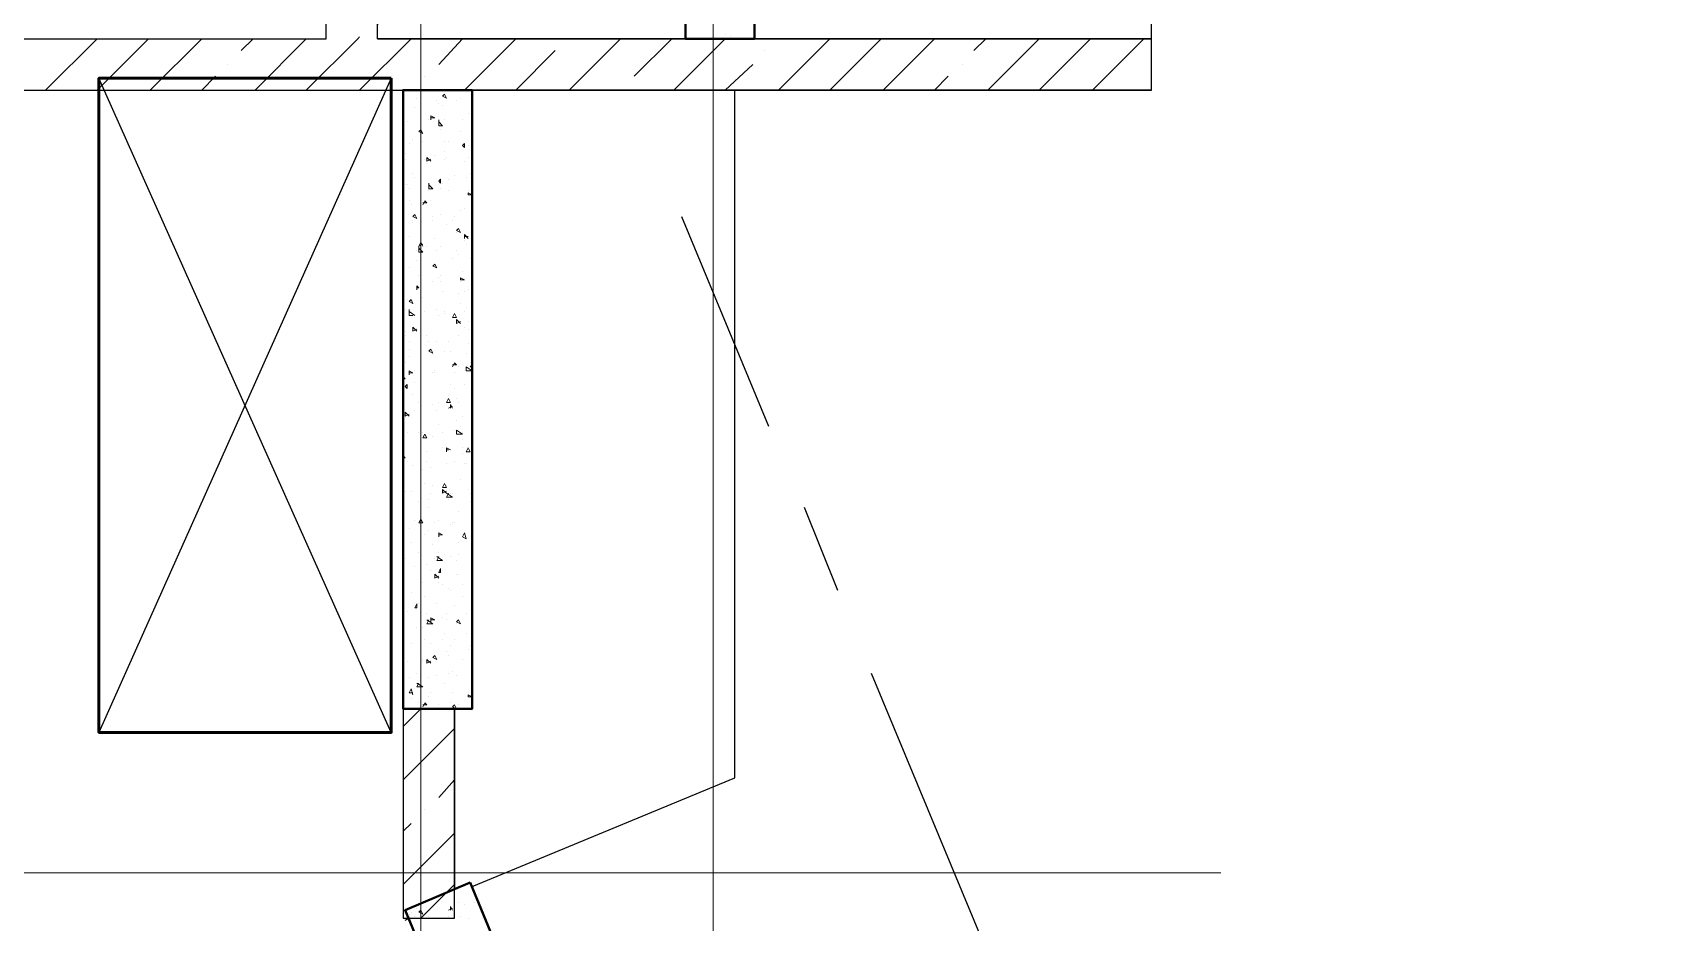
# Model space of a CAD drawing. Header units: millimetres. Extents: x 2279 to 5236, y 896 to 2828.
# Drawn here: x 4515.93 to 4551.09, y 1794.82 to 1813.87 of the extents above; entities that cross this region are included whole.
import ezdxf

# ---------------------------------------------------------------- set-up
doc = ezdxf.new("R2010")
doc.units = ezdxf.units.MM
for name, color, linetype in [('PDF _!!ОСНОВНАЯ', 7, 'Continuous'), ('PDF _!!ТОНКАЯ', 7, 'Continuous'), ('PDF _0', 7, 'Continuous'), ('PDF _2020-02-11_АР_Секция_1 - План этажа - Уровень 2$0$A-WALL-FNSH', 7, 'Continuous'), ('PDF _СПДС_СТЕНЫ', 7, 'Continuous')]:
    doc.layers.add(name, color=color, linetype=linetype)

msp = doc.modelspace()

# ---------------------------------------------------------------- linework, layer by layer
at = {"layer": 'PDF _!!ОСНОВНАЯ', "lineweight": 50}
msp.add_lwpolyline([(4523.615, 1812.899), (4523.615, 1798.886), (4517.349, 1798.886), (4517.349, 1812.899)], close=True, dxfattribs=at)
at = {"layer": 'PDF _!!ТОНКАЯ', "lineweight": 20}
for points in [[(4524.25, 1775.263), (4524.25, 1780.259), (4524.25, 1781.402), (4524.25, 1795.88), (4524.25, 1815.481), (4524.25, 1826.234), (4524.25, 1836.945), (4524.25, 1847.698), (4524.25, 1867.299), (4524.25, 1880.55), (4524.25, 1894.562)], [(4530.515, 1777.338), (4530.515, 1782.333), (4530.515, 1795.88), (4530.515, 1815.481), (4530.515, 1826.234), (4530.515, 1836.945), (4530.515, 1847.698), (4530.515, 1867.299), (4530.515, 1880.55), (4530.515, 1894.562)], [(4516.206, 1812.645), (4517.307, 1813.746)], [(4517.307, 1812.645), (4518.408, 1813.746)], [(4518.45, 1812.645), (4519.551, 1813.746)], [(4520.397, 1813.492), (4520.651, 1813.746)], [(4520.694, 1812.645), (4521.794, 1813.746)], [(4521.794, 1812.645), (4522.895, 1813.746), (4522.937, 1813.788)], [(4522.937, 1812.645), (4524.038, 1813.746)], [(4524.631, 1813.195), (4525.139, 1813.746)], [(4525.181, 1812.645), (4526.282, 1813.746)], [(4527.425, 1812.645), (4528.526, 1813.746)], [(4528.822, 1812.941), (4529.626, 1813.746)], [(4529.669, 1812.645), (4530.769, 1813.746)], [(4531.912, 1812.645), (4533.013, 1813.746)], [(4533.013, 1812.645), (4534.114, 1813.746)], [(4534.156, 1812.645), (4535.257, 1813.746)], [(4536.103, 1813.492), (4536.357, 1813.746)], [(4536.4, 1812.645), (4537.501, 1813.746)], [(4537.501, 1812.645), (4538.601, 1813.746)], [(4538.644, 1812.645), (4539.744, 1813.746)], [(4526.282, 1812.645), (4527.129, 1813.492)], [(4531.616, 1813.492), (4531.616, 1813.492)], [(4520.101, 1813.195), (4520.101, 1813.195)], [(4530.769, 1812.645), (4531.362, 1813.195)], [(4535.849, 1813.195), (4535.849, 1813.195)], [(4519.551, 1812.645), (4519.847, 1812.941)], [(4524.038, 1812.645), (4524.038, 1812.645)], [(4524.334, 1812.941), (4524.334, 1812.941)], [(4528.526, 1812.645), (4528.526, 1812.645)], [(4535.257, 1812.645), (4535.553, 1812.941)], [(4539.744, 1812.645), (4539.787, 1812.645)], [(4523.869, 1799.013), (4524.25, 1799.394)], [(4523.869, 1797.87), (4524.969, 1798.971)], [(4524.631, 1797.489), (4524.969, 1797.87)], [(4524.334, 1797.235), (4524.334, 1797.235)], [(4523.869, 1796.769), (4524.038, 1796.939)], [(4523.869, 1795.626), (4524.969, 1796.727)], [(4541.395, 1795.88), (4536.4, 1795.88), (4530.177, 1795.88), (4508.374, 1795.88), (4500.5, 1795.88), (4493.007, 1795.88), (4488.646, 1795.88), (4466.167, 1795.88), (4459.901, 1795.88), (4455.117, 1795.88), (4441.104, 1795.88)], [(4524.25, 1794.907), (4524.969, 1795.626)]]:
    msp.add_lwpolyline(points, dxfattribs=at)
at = {"layer": 'PDF _!!ТОНКАЯ', "lineweight": 25}
for points in [[(4480.179, 1759.134), (4531.235, 1780.301), (4530.769, 1781.444), (4531.108, 1781.614), (4525.35, 1795.584), (4530.981, 1797.912), (4530.981, 1812.645), (4539.914, 1812.645), (4539.914, 1850.534), (4530.007, 1850.534), (4530.007, 1866.198)], [(4495.716, 1839.443), (4495.716, 1839.908), (4494.615, 1839.908), (4494.615, 1835.844), (4498.214, 1835.844), (4498.214, 1827.335), (4494.615, 1827.335), (4494.615, 1812.645), (4539.914, 1812.645), (4539.914, 1813.746), (4523.318, 1813.746), (4523.318, 1818.656)], [(4523.318, 1825.218), (4523.318, 1832.119), (4523.318, 1839.908), (4523.318, 1832.119), (4523.318, 1831.865), (4523.318, 1831.357), (4523.318, 1825.218), (4522.218, 1825.218), (4522.218, 1826.234), (4495.716, 1826.234), (4495.716, 1813.746), (4522.218, 1813.746), (4522.218, 1818.656), (4523.318, 1818.656), (4523.318, 1814.042)], [(4522.218, 1813.746), (4522.218, 1818.656)], [(4523.318, 1813.746), (4529.923, 1813.746), (4531.404, 1813.746), (4539.914, 1813.746)], [(4523.615, 1812.899), (4517.349, 1798.886)], [(4523.615, 1798.886), (4517.349, 1812.899)], [(4539.914, 1812.645), (4525.35, 1812.645), (4523.869, 1812.645)], [(4539.914, 1812.645), (4539.914, 1812.645)], [(4529.838, 1809.935), (4531.701, 1805.448)], [(4532.463, 1803.712), (4533.182, 1801.934)], [(4533.902, 1800.156), (4537.543, 1791.393)], [(4524.969, 1799.394), (4524.969, 1795.542)], [(4524.969, 1795.542), (4524.969, 1795.542)], [(4523.911, 1794.864), (4523.996, 1794.907)]]:
    msp.add_lwpolyline(points, dxfattribs=at)
msp.add_lwpolyline([(4524.969, 1794.907), (4524.969, 1795.542), (4524.969, 1799.394), (4523.869, 1799.394), (4523.869, 1794.907), (4523.996, 1794.907)], close=True, dxfattribs=at)
at = {"layer": 'PDF _0', "lineweight": 20}
msp.add_arc((4616.349, 1792.515), 128.507, 318.74634, 131.16578, dxfattribs=at)
at = {"layer": 'PDF _2020-02-11_АР_Секция_1 - План этажа - Уровень 2$0$A-WALL-FNSH', "lineweight": 9}
msp.add_lwpolyline([(4522.133, 1813.746), (4522.218, 1813.746)], dxfattribs=at)
at = {"layer": 'PDF _СПДС_СТЕНЫ', "lineweight": 40}
for points in [[(4531.404, 1829.113), (4531.404, 1813.746), (4529.923, 1813.746), (4529.923, 1829.113)], [(4525.35, 1812.645), (4525.35, 1799.394), (4523.869, 1799.394), (4523.869, 1812.645)], [(4525.308, 1795.669), (4531.108, 1781.614), (4529.753, 1781.021), (4523.911, 1795.076)]]:
    msp.add_lwpolyline(points, close=True, dxfattribs=at)
at = {"layer": 'PDF _СПДС_СТЕНЫ', "lineweight": 20}
for points in [[(4530.769, 1813.83), (4530.769, 1813.83)], [(4530.896, 1813.788), (4530.896, 1813.788)], [(4524.165, 1812.476), (4524.165, 1812.476)], [(4524.588, 1812.433), (4524.588, 1812.433)], [(4524.631, 1812.349), (4524.631, 1812.349)], [(4524.715, 1812.306), (4524.715, 1812.306)], [(4525.012, 1812.433), (4525.012, 1812.433)], [(4525.096, 1812.476), (4525.096, 1812.476)], [(4523.953, 1811.967), (4523.953, 1811.967)], [(4524.123, 1812.264), (4524.123, 1812.264)], [(4524.419, 1812.01), (4524.419, 1812.01)], [(4524.461, 1812.01), (4524.461, 1812.094), (4524.546, 1812.052), (4524.461, 1812.052)], [(4524.631, 1811.967), (4524.715, 1811.883), (4524.631, 1811.883), (4524.631, 1812.01)], [(4524.758, 1812.01), (4524.758, 1812.01)], [(4525.139, 1812.01), (4525.139, 1812.01)], [(4525.266, 1812.137), (4525.266, 1812.137)], [(4524.08, 1811.586), (4524.08, 1811.586)], [(4524.25, 1811.84), (4524.25, 1811.84)], [(4524.25, 1811.798), (4524.25, 1811.798)], [(4524.673, 1811.798), (4524.673, 1811.798)], [(4525.096, 1811.756), (4525.096, 1811.756)], [(4523.911, 1811.29), (4523.911, 1811.29)], [(4523.996, 1811.502), (4523.996, 1811.502)], [(4524.292, 1811.544), (4524.292, 1811.544)], [(4524.546, 1811.248), (4524.546, 1811.248)], [(4524.758, 1811.544), (4524.758, 1811.544)], [(4524.758, 1811.332), (4524.758, 1811.332)], [(4524.842, 1811.544), (4524.842, 1811.544)], [(4525.266, 1811.459), (4525.266, 1811.459)], [(4525.35, 1811.375), (4525.35, 1811.375)], [(4525.35, 1811.375), (4525.35, 1811.29)], [(4525.35, 1811.332), (4525.35, 1811.332)], [(4523.911, 1811.163), (4523.911, 1811.163)], [(4524.334, 1811.163), (4524.334, 1811.163)], [(4524.461, 1811.163), (4524.377, 1811.121), (4524.377, 1811.205), (4524.461, 1811.121)], [(4524.377, 1811.078), (4524.377, 1811.078)], [(4524.758, 1811.163), (4524.758, 1811.163)], [(4524.8, 1811.205), (4524.8, 1811.205)], [(4525.181, 1811.121), (4525.181, 1811.121)], [(4525.266, 1811.205), (4525.266, 1811.205)], [(4523.911, 1810.613), (4523.911, 1810.613)], [(4523.953, 1810.613), (4523.953, 1810.613)], [(4523.996, 1810.528), (4523.996, 1810.528)], [(4524.08, 1810.867), (4524.08, 1810.867)], [(4524.123, 1810.782), (4524.123, 1810.782)], [(4524.419, 1810.613), (4524.504, 1810.528), (4524.419, 1810.528), (4524.419, 1810.655)], [(4524.673, 1810.528), (4524.673, 1810.528)], [(4524.715, 1810.655), (4524.715, 1810.655)], [(4524.842, 1810.74), (4524.842, 1810.74)], [(4524.969, 1810.824), (4524.969, 1810.824)], [(4525.223, 1810.782), (4525.223, 1810.782)], [(4525.308, 1810.867), (4525.308, 1810.867)], [(4523.996, 1810.274), (4523.996, 1810.274)], [(4524.038, 1810.189), (4524.038, 1810.189)], [(4524.292, 1810.189), (4524.334, 1810.274), (4524.377, 1810.232), (4524.292, 1810.232)], [(4524.419, 1810.486), (4524.419, 1810.486)], [(4524.461, 1810.274), (4524.461, 1810.274)], [(4524.842, 1810.486), (4524.842, 1810.486)], [(4525.266, 1810.486), (4525.266, 1810.486)], [(4525.35, 1810.401), (4525.35, 1810.401)], [(4525.35, 1810.401), (4525.35, 1810.401)], [(4523.869, 1809.935), (4523.869, 1809.935)], [(4524.08, 1809.851), (4524.08, 1809.851)], [(4524.25, 1810.02), (4524.25, 1810.02)], [(4524.504, 1809.935), (4524.504, 1809.935)], [(4524.504, 1809.851), (4524.504, 1809.851)], [(4524.673, 1809.978), (4524.673, 1809.978)], [(4524.927, 1809.851), (4524.927, 1809.851)], [(4524.969, 1809.935), (4524.969, 1809.935)], [(4525.096, 1810.062), (4525.096, 1810.062)], [(4525.181, 1810.105), (4525.181, 1810.105)], [(4523.996, 1809.512), (4523.996, 1809.512)], [(4524.08, 1809.808), (4524.08, 1809.808)], [(4524.546, 1809.47), (4524.546, 1809.47)], [(4524.8, 1809.766), (4524.8, 1809.766)], [(4525.012, 1809.597), (4525.012, 1809.597)], [(4525.181, 1809.47), (4525.181, 1809.554), (4525.266, 1809.47)], [(4525.181, 1809.512), (4525.266, 1809.512)], [(4525.35, 1809.808), (4525.35, 1809.808)], [(4525.35, 1809.724), (4525.35, 1809.724)], [(4524.165, 1809.216), (4524.165, 1809.216)], [(4524.292, 1809.343), (4524.207, 1809.3), (4524.25, 1809.385), (4524.292, 1809.3)], [(4524.207, 1809.258), (4524.292, 1809.173), (4524.207, 1809.173), (4524.207, 1809.3)], [(4524.377, 1809.3), (4524.377, 1809.3)], [(4524.588, 1809.216), (4524.588, 1809.216)], [(4524.673, 1809.3), (4524.673, 1809.3)], [(4525.012, 1809.216), (4525.012, 1809.216)], [(4525.054, 1809.131), (4525.054, 1809.131)], [(4525.181, 1809.427), (4525.181, 1809.427)], [(4525.223, 1809.343), (4525.223, 1809.343)], [(4523.996, 1808.835), (4523.996, 1808.835)], [(4524.165, 1809.004), (4524.165, 1809.004)], [(4524.927, 1809.046), (4524.927, 1809.046)], [(4525.308, 1809.046), (4525.308, 1809.046)], [(4524.165, 1808.369), (4524.165, 1808.454), (4524.207, 1808.411), (4524.165, 1808.411)], [(4524.207, 1808.665), (4524.207, 1808.665)], [(4524.25, 1808.581), (4524.25, 1808.581)], [(4524.504, 1808.538), (4524.504, 1808.538)], [(4524.631, 1808.623), (4524.631, 1808.623)], [(4524.673, 1808.665), (4524.673, 1808.665)], [(4524.673, 1808.538), (4524.673, 1808.538)], [(4525.096, 1808.538), (4525.096, 1808.538)], [(4525.139, 1808.75), (4525.139, 1808.75)], [(4525.35, 1808.581), (4525.35, 1808.581)], [(4523.953, 1808.157), (4523.953, 1808.157)], [(4524.292, 1808.2), (4524.292, 1808.2)], [(4524.715, 1808.327), (4524.715, 1808.327)], [(4525.054, 1808.284), (4525.054, 1808.284)], [(4525.096, 1808.073), (4525.096, 1808.073)], [(4525.181, 1808.327), (4525.181, 1808.327)], [(4525.266, 1808.369), (4525.266, 1808.369)], [(4523.869, 1807.734), (4523.869, 1807.734)], [(4523.911, 1807.946), (4523.911, 1807.946)], [(4523.996, 1807.946), (4523.996, 1807.819), (4524.08, 1807.819)], [(4523.996, 1807.903), (4524.123, 1807.819)], [(4524.334, 1807.903), (4524.334, 1807.903)], [(4524.588, 1807.946), (4524.588, 1807.946)], [(4524.631, 1807.819), (4524.631, 1807.819)], [(4524.758, 1807.903), (4524.758, 1807.903)], [(4524.758, 1807.861), (4524.758, 1807.861)], [(4525.096, 1807.692), (4525.012, 1807.649), (4525.012, 1807.734), (4525.096, 1807.649)], [(4525.181, 1807.903), (4525.181, 1807.903)], [(4525.223, 1807.988), (4525.223, 1807.988)], [(4523.911, 1807.48), (4523.911, 1807.48)], [(4523.911, 1807.395), (4523.911, 1807.395)], [(4524.165, 1807.522), (4524.08, 1807.48), (4524.08, 1807.565), (4524.165, 1807.48)], [(4524.377, 1807.395), (4524.377, 1807.395)], [(4525.054, 1807.395), (4525.054, 1807.395)], [(4525.181, 1807.565), (4525.181, 1807.565)], [(4525.266, 1807.692), (4525.266, 1807.692)], [(4525.266, 1807.522), (4525.266, 1807.522)], [(4523.996, 1807.268), (4523.996, 1807.268)], [(4523.996, 1807.099), (4523.996, 1807.099)], [(4524.419, 1807.268), (4524.419, 1807.268)], [(4524.419, 1807.057), (4524.419, 1807.057)], [(4524.588, 1807.268), (4524.588, 1807.268)], [(4524.758, 1807.057), (4524.758, 1807.057)], [(4524.842, 1807.268), (4524.842, 1807.268)], [(4524.885, 1807.057), (4524.885, 1807.057)], [(4525.223, 1807.014), (4525.223, 1807.014)], [(4525.266, 1807.226), (4525.266, 1807.226)], [(4523.911, 1806.803), (4523.911, 1806.803)], [(4523.996, 1806.93), (4523.996, 1806.93)], [(4524.927, 1806.718), (4524.969, 1806.803), (4525.012, 1806.76), (4524.927, 1806.76)], [(4524.927, 1806.76), (4524.927, 1806.76)], [(4525.054, 1806.718), (4525.054, 1806.718)], [(4525.308, 1806.803), (4525.308, 1806.803)], [(4525.35, 1806.76), (4525.308, 1806.718), (4525.35, 1806.718)], [(4523.869, 1806.506), (4523.911, 1806.464), (4523.869, 1806.464)], [(4523.996, 1806.549), (4523.996, 1806.633), (4524.08, 1806.591), (4523.996, 1806.591)], [(4524.123, 1806.633), (4524.123, 1806.633)], [(4524.123, 1806.379), (4524.123, 1806.379)], [(4524.504, 1806.591), (4524.504, 1806.591)], [(4524.546, 1806.633), (4524.546, 1806.633)], [(4524.546, 1806.591), (4524.546, 1806.591)], [(4524.885, 1806.337), (4524.885, 1806.337)], [(4524.969, 1806.591), (4524.969, 1806.591)], [(4525.181, 1806.337), (4525.181, 1806.337)], [(4523.869, 1806.125), (4523.869, 1806.125)], [(4524.08, 1806.125), (4524.08, 1806.125)], [(4524.207, 1805.956), (4524.207, 1805.956)], [(4524.631, 1805.956), (4524.631, 1805.956)], [(4524.969, 1806.252), (4524.969, 1806.252)], [(4525.012, 1806.041), (4525.012, 1806.041)], [(4525.054, 1805.956), (4525.054, 1805.956)], [(4523.996, 1805.702), (4523.911, 1805.66), (4523.911, 1805.744), (4523.996, 1805.66)], [(4524.123, 1805.787), (4524.123, 1805.787)], [(4524.25, 1805.66), (4524.25, 1805.66)], [(4524.504, 1805.914), (4524.504, 1805.914)], [(4524.588, 1805.787), (4524.588, 1805.787)], [(4524.842, 1805.829), (4524.927, 1805.871)], [(4524.885, 1805.829), (4524.885, 1805.914), (4524.927, 1805.829)], [(4525.139, 1805.66), (4525.139, 1805.66)], [(4523.953, 1805.321), (4523.953, 1805.321)], [(4524.207, 1805.321), (4524.207, 1805.321)], [(4524.292, 1805.321), (4524.292, 1805.321)], [(4524.631, 1805.49), (4524.631, 1805.49)], [(4524.715, 1805.321), (4524.715, 1805.321)], [(4524.969, 1805.363), (4524.969, 1805.363)], [(4525.012, 1805.575), (4525.012, 1805.575)], [(4525.096, 1805.448), (4525.096, 1805.448)], [(4525.139, 1805.321), (4525.139, 1805.321)], [(4524.377, 1804.898), (4524.377, 1804.898)], [(4524.504, 1805.236), (4524.504, 1805.236)], [(4524.715, 1804.982), (4524.715, 1804.982)], [(4524.8, 1804.898), (4524.8, 1804.982), (4524.885, 1804.94)], [(4524.8, 1804.94), (4524.842, 1804.94)], [(4525.139, 1805.152), (4525.139, 1805.152)], [(4525.139, 1804.982), (4525.139, 1804.982)], [(4523.869, 1804.813), (4523.911, 1804.771), (4523.869, 1804.771)], [(4523.953, 1804.686), (4523.953, 1804.686)], [(4524.08, 1804.601), (4524.08, 1804.601)], [(4524.377, 1804.686), (4524.377, 1804.686)], [(4524.461, 1804.559), (4524.461, 1804.559)], [(4524.8, 1804.644), (4524.8, 1804.644)], [(4524.969, 1804.686), (4524.969, 1804.686)], [(4525.139, 1804.855), (4525.139, 1804.855)], [(4525.181, 1804.644), (4525.181, 1804.644)], [(4525.223, 1804.644), (4525.223, 1804.644)], [(4523.869, 1804.432), (4523.869, 1804.432)], [(4523.869, 1804.432), (4523.869, 1804.432)], [(4524.292, 1804.517), (4524.292, 1804.517)], [(4524.334, 1804.22), (4524.334, 1804.22)], [(4525.096, 1804.305), (4525.096, 1804.305)], [(4523.911, 1804.051), (4523.911, 1804.051)], [(4524.038, 1804.051), (4524.038, 1804.051)], [(4524.207, 1803.839), (4524.207, 1803.839)], [(4524.419, 1803.882), (4524.419, 1803.882)], [(4524.461, 1804.009), (4524.461, 1804.009)], [(4524.504, 1804.178), (4524.504, 1804.178)], [(4524.8, 1804.051), (4524.715, 1804.009), (4524.715, 1804.093), (4524.8, 1804.009), (4524.927, 1803.924), (4524.8, 1803.924), (4524.842, 1804.009)], [(4524.8, 1804.178), (4524.8, 1804.178)], [(4524.842, 1803.882), (4524.842, 1803.882)], [(4524.885, 1804.009), (4524.885, 1804.009)], [(4524.927, 1804.009), (4524.927, 1804.009)], [(4525.266, 1804.093), (4525.266, 1804.093)], [(4525.308, 1804.009), (4525.308, 1804.009)], [(4525.308, 1803.839), (4525.308, 1803.839)], [(4524.419, 1803.712), (4524.419, 1803.712)], [(4525.054, 1803.628), (4525.054, 1803.628)], [(4525.35, 1803.543), (4525.35, 1803.543)], [(4523.996, 1803.247), (4523.996, 1803.247)], [(4524.123, 1803.416), (4524.123, 1803.416)], [(4524.419, 1803.204), (4524.419, 1803.204)], [(4524.546, 1803.374), (4524.546, 1803.374)], [(4524.631, 1803.416), (4524.631, 1803.416)], [(4524.631, 1803.077), (4524.631, 1803.162), (4524.715, 1803.12), (4524.631, 1803.12)], [(4524.885, 1803.331), (4524.885, 1803.331)], [(4524.927, 1803.374), (4524.927, 1803.374)], [(4524.969, 1803.374), (4524.969, 1803.374)], [(4524.038, 1802.95), (4524.038, 1802.95)], [(4524.334, 1803.12), (4524.334, 1803.12)], [(4524.504, 1802.908), (4524.504, 1802.908)], [(4525.054, 1802.95), (4525.054, 1802.95)], [(4523.911, 1802.612), (4523.911, 1802.612)], [(4524.123, 1802.442), (4524.123, 1802.442)], [(4524.207, 1802.739), (4524.207, 1802.739)], [(4524.377, 1802.485), (4524.377, 1802.485)], [(4524.546, 1802.612), (4524.546, 1802.612)], [(4524.588, 1802.654), (4524.715, 1802.569), (4524.588, 1802.569), (4524.631, 1802.654)], [(4524.631, 1802.739), (4524.631, 1802.739)], [(4524.758, 1802.696), (4524.758, 1802.696)], [(4524.885, 1802.654), (4524.885, 1802.654)], [(4525.012, 1802.569), (4525.012, 1802.569)], [(4525.054, 1802.696), (4525.054, 1802.696)], [(4523.869, 1802.104), (4523.869, 1802.104)], [(4524.292, 1802.104), (4524.292, 1802.104)], [(4524.461, 1802.358), (4524.461, 1802.358)], [(4524.631, 1802.231), (4524.546, 1802.188), (4524.546, 1802.273), (4524.631, 1802.188)], [(4524.631, 1802.104), (4524.631, 1802.104)], [(4525.012, 1802.273), (4525.012, 1802.273)], [(4525.054, 1802.273), (4525.054, 1802.273)], [(4524.038, 1801.892), (4524.038, 1801.892)], [(4524.334, 1801.807), (4524.334, 1801.807)], [(4524.715, 1802.061), (4524.715, 1802.061)], [(4524.842, 1801.976), (4524.842, 1801.976)], [(4524.885, 1801.934), (4524.885, 1801.934)], [(4525.139, 1802.061), (4525.139, 1802.061)], [(4525.139, 1801.807), (4525.139, 1801.807)], [(4523.953, 1801.468), (4523.953, 1801.468)], [(4524.207, 1801.638), (4524.207, 1801.638)], [(4524.377, 1801.426), (4524.377, 1801.426)], [(4524.588, 1801.638), (4524.588, 1801.638)], [(4524.8, 1801.426), (4524.8, 1801.426)], [(4524.969, 1801.595), (4524.969, 1801.595)], [(4525.223, 1801.426), (4525.223, 1801.426)], [(4524.165, 1801.13), (4524.165, 1801.13)], [(4524.25, 1801.341), (4524.25, 1801.341)], [(4524.292, 1801.13), (4524.292, 1801.13)], [(4524.377, 1801.299), (4524.504, 1801.214), (4524.377, 1801.214), (4524.419, 1801.299)], [(4524.461, 1801.257), (4524.461, 1801.341), (4524.546, 1801.299), (4524.461, 1801.299)], [(4524.715, 1801.341), (4524.715, 1801.341)], [(4524.8, 1801.299), (4524.8, 1801.299)], [(4525.012, 1801.214), (4525.012, 1801.214)], [(4524.038, 1800.791), (4524.038, 1800.791)], [(4524.334, 1800.876), (4524.334, 1800.876)], [(4524.461, 1800.791), (4524.461, 1800.791)], [(4524.715, 1800.876), (4524.715, 1800.876)], [(4524.758, 1801.003), (4524.758, 1801.003)], [(4524.885, 1800.749), (4524.885, 1800.749)], [(4524.969, 1800.876), (4524.969, 1800.876)], [(4525.223, 1801.003), (4525.223, 1801.003)], [(4525.308, 1800.749), (4525.308, 1800.749)], [(4523.953, 1800.41), (4523.953, 1800.41)], [(4524.292, 1800.452), (4524.292, 1800.452)], [(4524.292, 1800.41), (4524.292, 1800.41)], [(4524.461, 1800.41), (4524.377, 1800.368), (4524.377, 1800.452), (4524.461, 1800.368)], [(4524.8, 1800.622), (4524.8, 1800.622)], [(4524.842, 1800.537), (4524.842, 1800.537)], [(4525.139, 1800.452), (4525.139, 1800.452)], [(4525.266, 1800.664), (4525.266, 1800.664)], [(4525.35, 1800.622), (4525.35, 1800.622)], [(4525.35, 1800.622), (4525.35, 1800.537)], [(4525.35, 1800.579), (4525.35, 1800.579)], [(4523.996, 1800.071), (4523.996, 1800.071)], [(4524.165, 1800.156), (4524.165, 1800.156)], [(4524.419, 1800.071), (4524.419, 1800.071)], [(4524.588, 1800.114), (4524.588, 1800.114)], [(4524.842, 1800.156), (4524.842, 1800.156)], [(4524.927, 1800.198), (4524.927, 1800.198)], [(4525.012, 1800.114), (4525.012, 1800.114)], [(4525.35, 1800.198), (4525.35, 1800.198)], [(4524.08, 1799.733), (4523.996, 1799.733), (4524.038, 1799.817), (4524.08, 1799.69)], [(4524.165, 1799.944), (4524.292, 1799.86), (4524.165, 1799.86), (4524.207, 1799.944)], [(4524.25, 1799.775), (4524.25, 1799.775)], [(4524.419, 1799.648), (4524.419, 1799.648)], [(4524.461, 1799.733), (4524.461, 1799.733)], [(4524.758, 1799.944), (4524.758, 1799.944)], [(4524.927, 1799.733), (4524.927, 1799.733)], [(4525.266, 1799.733), (4525.266, 1799.733)], [(4524.038, 1799.606), (4524.038, 1799.606)], [(4524.207, 1799.521), (4524.207, 1799.521)], [(4524.292, 1799.436), (4524.334, 1799.521), (4524.377, 1799.479), (4524.292, 1799.479)], [(4524.631, 1799.479), (4524.631, 1799.479)], [(4524.885, 1799.521), (4524.885, 1799.521)], [(4524.969, 1799.394), (4524.969, 1799.394)], [(4524.969, 1799.394), (4524.969, 1799.394)], [(4525.054, 1799.479), (4525.054, 1799.479)], [(4525.181, 1795.584), (4525.181, 1795.584)], [(4524.165, 1795.118), (4524.165, 1795.118)], [(4524.419, 1795.288), (4524.419, 1795.288)], [(4524.546, 1795.203), (4524.546, 1795.203)], [(4524.588, 1795.288), (4524.588, 1795.288)], [(4524.842, 1795.076), (4524.927, 1795.118)], [(4524.885, 1795.076), (4524.885, 1795.161), (4524.927, 1795.076)], [(4525.054, 1795.245), (4525.054, 1795.245)], [(4525.181, 1795.203), (4525.181, 1795.203)], [(4525.393, 1795.245), (4525.393, 1795.245)], [(4523.996, 1794.991), (4523.996, 1794.991)], [(4523.996, 1794.949), (4523.996, 1794.949)], [(4524.038, 1795.034), (4524.038, 1795.034)], [(4524.123, 1794.949), (4524.123, 1794.949)], [(4524.419, 1794.949), (4524.419, 1794.949)], [(4524.842, 1794.949), (4524.842, 1794.949)], [(4525.096, 1794.949), (4525.096, 1794.949)], [(4525.266, 1794.907), (4525.266, 1794.907)], [(4525.562, 1794.907), (4525.562, 1794.907)]]:
    msp.add_lwpolyline(points, dxfattribs=at)
for points in [[(4524.8, 1812.476), (4524.715, 1812.518), (4524.758, 1812.56)], [(4524.292, 1811.713), (4524.207, 1811.756), (4524.25, 1811.798)], [(4525.181, 1811.417), (4525.139, 1811.459), (4525.181, 1811.502)], [(4524.673, 1810.655), (4524.631, 1810.697), (4524.673, 1810.74)], [(4525.35, 1810.401), (4525.266, 1810.401), (4525.266, 1810.443)], [(4524.165, 1809.893), (4524.08, 1809.935), (4524.123, 1809.978)], [(4525.096, 1809.597), (4525.012, 1809.639), (4525.054, 1809.681)], [(4524.588, 1808.835), (4524.504, 1808.877), (4524.546, 1808.919)], [(4525.181, 1808.581), (4525.096, 1808.581), (4525.096, 1808.623)], [(4524.08, 1808.073), (4523.996, 1808.115), (4524.038, 1808.157)], [(4525.012, 1807.776), (4524.927, 1807.776), (4524.969, 1807.861)], [(4524.504, 1807.014), (4524.419, 1807.057), (4524.461, 1807.099)], [(4525.223, 1806.633), (4525.223, 1806.718), (4525.35, 1806.633)], [(4523.953, 1806.252), (4523.911, 1806.295), (4523.953, 1806.337)], [(4524.885, 1805.956), (4524.8, 1805.956), (4524.842, 1806.041)], [(4524.377, 1805.194), (4524.292, 1805.194), (4524.334, 1805.279)], [(4525.012, 1805.279), (4525.012, 1805.363), (4525.139, 1805.279)], [(4525.308, 1804.898), (4525.223, 1804.898), (4525.266, 1804.982)], [(4524.8, 1804.136), (4524.715, 1804.136), (4524.758, 1804.22)], [(4524.292, 1803.374), (4524.207, 1803.374), (4524.25, 1803.458)], [(4525.223, 1803.035), (4525.139, 1803.077), (4525.181, 1803.162)], [(4524.673, 1802.315), (4524.631, 1802.315), (4524.673, 1802.4)], [(4524.165, 1801.553), (4524.123, 1801.553), (4524.165, 1801.638)], [(4525.096, 1801.214), (4525.012, 1801.257), (4525.054, 1801.299)], [(4524.588, 1800.452), (4524.504, 1800.495), (4524.546, 1800.537)], [(4525.35, 1799.648), (4525.266, 1799.648), (4525.266, 1799.69)], [(4525.012, 1799.394), (4524.927, 1799.436), (4524.969, 1799.479)], [(4524.292, 1794.991), (4524.207, 1795.034), (4524.25, 1795.076)]]:
    msp.add_lwpolyline(points, close=True, dxfattribs=at)

doc.saveas('drawing.dxf')
